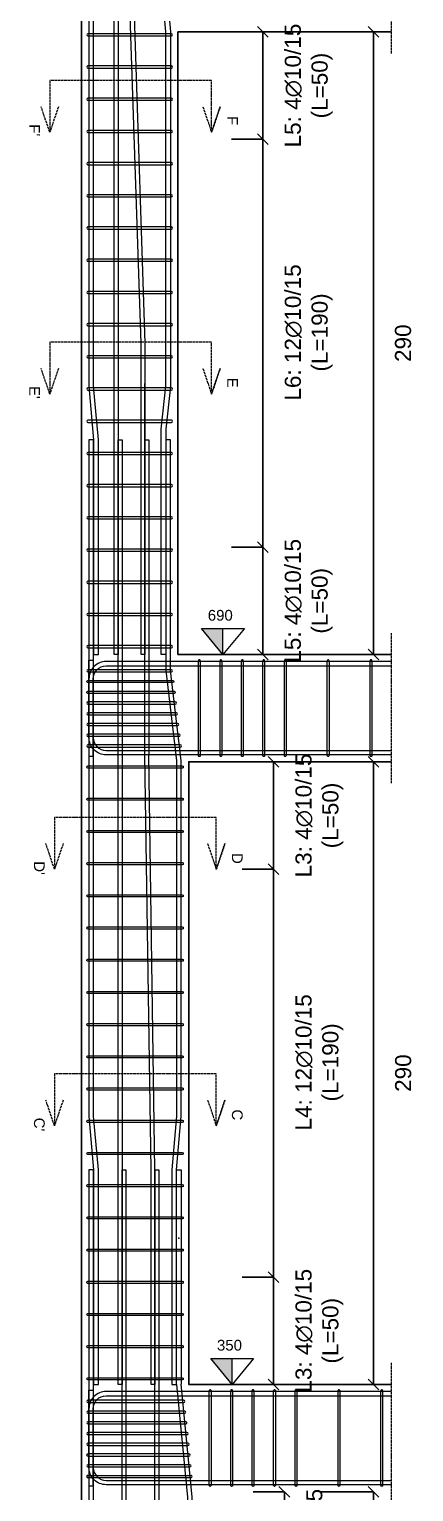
# Model space of a CAD drawing. Header units: millimetres. Extents: x -455371 to 117772, y -78417 to 116564.
# Drawn here: x -442393 to -440600, y 54889 to 61701 of the extents above; entities that cross this region are included whole.
import ezdxf

# ---------------------------------------------------------------- set-up
doc = ezdxf.new("R2010")
doc.units = ezdxf.units.MM
doc.linetypes.add('ACAD_ISO02W100', pattern=[15, 12, -3])
doc.layers.get('0').update_dxf_attribs({"color": 255})
for name, color, linetype, lineweight in [('armature', 5, 'Continuous', 18), ('Cls', 7, 'Continuous', 25), ('quote', 5, 'Continuous', 15), ('Scritte', 7, 'Continuous', 15), ('staffe', 10, 'Continuous', 15), ('tratteggio 1 a 50', 230, 'ACAD_ISO02W100', 15)]:
    doc.layers.add(name, color=color, linetype=linetype, lineweight=lineweight)
doc.layers.add('RETINI', color=253, linetype='Continuous')
doc.styles.get("Standard").update_dxf_attribs({"font": 'arial.ttf'})
doc.dimstyles.new('scala1 a 50', dxfattribs={"dimtxt": 75, "dimasz": 50, "dimexe": 0.18, "dimexo": 250, "dimgap": 100, "dimtad": 2, "dimdec": 0, "dimlfac": 0.1, "dimzin": 0, "dimdsep": 46, "dimtxsty": 'Standard', "dimblk": 'OBLIQUE', "dimcen": -100, "dimadec": 0, "dimazin": 0, "dimtfac": 1, "dimtdec": 0, "dimtofl": 0, "dimtmove": 0, "dimatfit": 3, "dimfxl": 250, "dimfxlon": 1, "dimtolj": 1, "dimtzin": 0, "dimarcsym": 0})

# ---------------------------------------------------------------- blocks, each defined once
blk = doc.blocks.new('*U2559')
at = {"layer": 'staffe'}
blk.add_lwpolyline([(-4, -220.9), (-4, 221.1)], dxfattribs=at)
blk.add_lwpolyline([(4, 221.1), (4, -221.1, -1.019498), (-4, -220.9)], format="xyb", dxfattribs=at)
blk.add_arc((0, 221.1), 4, 0, 182.21267, dxfattribs=at)
blk = doc.blocks.new('*U2560')
at = {"layer": 'armature', "color": 0, "linetype": 'ByBlock', "lineweight": -2, "transparency": 16777216}
for p in [(0, 0), (100, 0), (200, 0), (300, 0), (400, 0)]:
    blk.add_blockref('*U2559', p, dxfattribs=at)
blk = doc.blocks.new('*U2561')
at = {"layer": 'staffe'}
blk.add_lwpolyline([(-4, -220.9), (-4, 221.1)], dxfattribs=at)
blk.add_lwpolyline([(4, 221.1), (4, -221.1, -1.019498), (-4, -220.9)], format="xyb", dxfattribs=at)
blk.add_arc((0, 221.1), 4, 0, 182.21267, dxfattribs=at)
blk = doc.blocks.new('*U2562')
at = {"layer": 'armature', "color": 0, "linetype": 'ByBlock', "lineweight": -2, "transparency": 16777216}
for p in [(0, 0), (200, 0)]:
    blk.add_blockref('*U2561', p, dxfattribs=at)
blk = doc.blocks.new('*U2549')
at = {"layer": 'staffe'}
blk.add_lwpolyline([(-4, -220.9), (-4, 221.1)], dxfattribs=at)
blk.add_lwpolyline([(4, 221.1), (4, -221.1, -1.019498), (-4, -220.9)], format="xyb", dxfattribs=at)
blk.add_arc((0, 221.1), 4, 0, 182.21267, dxfattribs=at)
blk = doc.blocks.new('*U2550')
at = {"layer": 'armature', "color": 0, "linetype": 'ByBlock', "lineweight": -2, "transparency": 16777216}
for p in [(0, 0), (100, 0), (200, 0), (300, 0), (400, 0)]:
    blk.add_blockref('*U2549', p, dxfattribs=at)
blk = doc.blocks.new('*U2551')
at = {"layer": 'staffe'}
blk.add_lwpolyline([(-4, -220.9), (-4, 221.1)], dxfattribs=at)
blk.add_lwpolyline([(4, 221.1), (4, -221.1, -1.019498), (-4, -220.9)], format="xyb", dxfattribs=at)
blk.add_arc((0, 221.1), 4, 0, 182.21267, dxfattribs=at)
blk = doc.blocks.new('*U2552')
at = {"layer": 'armature', "color": 0, "linetype": 'ByBlock', "lineweight": -2, "transparency": 16777216}
for p in [(0, 0), (200, 0)]:
    blk.add_blockref('*U2551', p, dxfattribs=at)
blk = doc.blocks.new('*U2492')
at = {"layer": 'staffe'}
blk.add_lwpolyline([(220, -5), (-220, -5, -1), (-220, 5), (220, 5, -1)], format="xyb", close=True, dxfattribs=at)
blk = doc.blocks.new('*U2493')
at = {"layer": 'armature', "color": 0, "linetype": 'ByBlock', "lineweight": -2, "transparency": 16777216}
for p in [(0, 2850), (0, 2700), (0, 2550), (0, 2400), (0, 2250), (0, 2100), (0, 1950), (0, 1800), (0, 1650), (0, 1500), (0, 1350), (0, 1200), (0, 1050), (0, 900), (0, 750), (0, 600), (0, 450), (0, 300), (0, 150), (0, 0)]:
    blk.add_blockref('*U2492', p, dxfattribs=at)
blk = doc.blocks.new('*U2494')
at = {"layer": 'staffe'}
blk.add_lwpolyline([(195, 5), (-195, 5, 1), (-195, -5), (195, -5, 1)], format="xyb", close=True, dxfattribs=at)
blk = doc.blocks.new('*U2495')
at = {"layer": 'armature', "color": 0, "linetype": 'ByBlock', "lineweight": -2, "transparency": 16777216}
for p in [(0, 2850), (0, 2700), (0, 2550), (0, 2400), (0, 2250), (0, 2100), (0, 1950), (0, 1800), (0, 1650), (0, 1500), (0, 1350), (0, 1200), (0, 1050), (0, 900), (0, 750), (0, 600), (0, 450), (0, 300), (0, 150), (0, 0)]:
    blk.add_blockref('*U2494', p, dxfattribs=at)
blk = doc.blocks.new('_Oblique')
at = {"color": 0, "linetype": 'ByBlock', "lineweight": -2}
blk.add_line((-0.5, -0.5), (0.5, 0.5), dxfattribs=at)
blk = doc.blocks.new('*D2817')
at = {"layer": 'Defpoints', "color": 0, "transparency": 16777216}
for p in [(-441699.5, 61688.5), (-441699.5, 58788.5), (-440788.4, 58788.5)]:
    blk.add_point(p, dxfattribs=at)
at = {"layer": 'quote', "color": 0, "lineweight": -2, "transparency": 16777216}
for p, q in [((-441038.4, 61688.5), (-440788.3, 61688.5)), ((-440788.4, 61688.5), (-440788.4, 58788.5)), ((-441038.4, 58788.5), (-440788.3, 58788.5))]:
    blk.add_line(p, q, dxfattribs=at)
at = {"layer": 'quote', "color": 0, "lineweight": -2, "transparency": 16777216, "xscale": 50, "yscale": 50, "zscale": 50}
for p, rotation in [((-440788.4, 61688.5), 90), ((-440788.4, 58788.5), 270)]:
    blk.add_blockref('_Oblique', p, dxfattribs=dict(at, rotation=rotation))
at = {"layer": 'quote', "color": 0, "transparency": 16777216, "insert": (-440650.1, 60238.5), "char_height": 75, "attachment_point": 5, "rotation": 90}
blk.add_mtext('\\A1;290', dxfattribs=at)
blk = doc.blocks.new('*D2818')
at = {"layer": 'Defpoints', "color": 0, "transparency": 16777216}
for p in [(-441649.5, 58288.5), (-441649.5, 55388.5), (-440787.9, 55388.5)]:
    blk.add_point(p, dxfattribs=at)
at = {"layer": 'quote', "color": 0, "lineweight": -2, "transparency": 16777216}
for p, q in [((-441037.9, 58288.5), (-440787.8, 58288.5)), ((-440787.9, 58288.5), (-440787.9, 55388.5)), ((-441037.9, 55388.5), (-440787.8, 55388.5))]:
    blk.add_line(p, q, dxfattribs=at)
at = {"layer": 'quote', "color": 0, "lineweight": -2, "transparency": 16777216, "xscale": 50, "yscale": 50, "zscale": 50}
for p, rotation in [((-440787.9, 58288.5), 90), ((-440787.9, 55388.5), 270)]:
    blk.add_blockref('_Oblique', p, dxfattribs=dict(at, rotation=rotation))
at = {"layer": 'quote', "color": 0, "transparency": 16777216, "insert": (-440649.6, 56838.5), "char_height": 75, "attachment_point": 5, "rotation": 90}
blk.add_mtext('\\A1;290', dxfattribs=at)
blk = doc.blocks.new('*D2819')
at = {"layer": 'Defpoints', "color": 0, "transparency": 16777216}
for p in [(-441599.5, 54888.5), (-441599.5, 51888.5), (-440788.4, 51888.5)]:
    blk.add_point(p, dxfattribs=at)
at = {"layer": 'quote', "color": 0, "lineweight": -2, "transparency": 16777216}
for p, q in [((-441038.4, 54888.5), (-440788.3, 54888.5)), ((-440788.4, 54888.5), (-440788.4, 51888.5)), ((-441038.4, 51888.5), (-440788.3, 51888.5))]:
    blk.add_line(p, q, dxfattribs=at)
at = {"layer": 'quote', "color": 0, "lineweight": -2, "transparency": 16777216, "xscale": 50, "yscale": 50, "zscale": 50}
for p, rotation in [((-440788.4, 54888.5), 90), ((-440788.4, 51888.5), 270)]:
    blk.add_blockref('_Oblique', p, dxfattribs=dict(at, rotation=rotation))
at = {"layer": 'quote', "color": 0, "transparency": 16777216, "insert": (-440650.1, 53388.5), "char_height": 75, "attachment_point": 5, "rotation": 90}
blk.add_mtext('\\A1;300', dxfattribs=at)
blk = doc.blocks.new('*D2896')
at = {"layer": 'Defpoints', "color": 0, "transparency": 16777216}
for p in [(-441599.5, 54888.5), (-441203.6, 54888.5), (-441599.5, 54338.5)]:
    blk.add_point(p, dxfattribs=at)
at = {"layer": 'quote', "color": 0, "lineweight": -2, "transparency": 16777216}
for p, q in [((-441349.5, 54888.5), (-441203.4, 54888.5)), ((-441203.6, 54338.5), (-441203.6, 54888.5)), ((-441349.5, 54338.5), (-441203.4, 54338.5))]:
    blk.add_line(p, q, dxfattribs=at)
at = {"layer": 'quote', "color": 0, "lineweight": -2, "transparency": 16777216, "xscale": 50, "yscale": 50, "zscale": 50}
for p, rotation in [((-441203.6, 54888.5), 90), ((-441203.6, 54338.5), 270)]:
    blk.add_blockref('_Oblique', p, dxfattribs=dict(at, rotation=rotation))
at = {"layer": 'quote', "color": 0, "transparency": 16777216, "insert": (-440990.5, 54613.5), "char_height": 75, "attachment_point": 5, "rotation": 90}
blk.add_mtext('\\A1;L1: {\\A0;4∅10/15} \\P(L=55)', dxfattribs=at)
blk = doc.blocks.new('*D2897')
at = {"layer": 'Defpoints', "color": 0, "transparency": 16777216}
for p in [(-441649.5, 55888.5), (-441253.6, 55888.5), (-441649.5, 55388.5)]:
    blk.add_point(p, dxfattribs=at)
at = {"layer": 'quote', "color": 0, "lineweight": -2, "transparency": 16777216}
for p, q in [((-441399.5, 55888.5), (-441253.4, 55888.5)), ((-441253.6, 55388.5), (-441253.6, 55888.5)), ((-441399.5, 55388.5), (-441253.4, 55388.5))]:
    blk.add_line(p, q, dxfattribs=at)
at = {"layer": 'quote', "color": 0, "lineweight": -2, "transparency": 16777216, "xscale": 50, "yscale": 50, "zscale": 50}
for p, rotation in [((-441253.6, 55888.5), 90), ((-441253.6, 55388.5), 270)]:
    blk.add_blockref('_Oblique', p, dxfattribs=dict(at, rotation=rotation))
at = {"layer": 'quote', "color": 0, "transparency": 16777216, "insert": (-441040.5, 55638.5), "char_height": 75, "attachment_point": 5, "rotation": 90}
blk.add_mtext('\\A1;L3: {\\A0;4∅10/15} \\P(L=50)', dxfattribs=at)
blk = doc.blocks.new('*D2898')
at = {"layer": 'Defpoints', "color": 0, "transparency": 16777216}
for p in [(-441649.5, 57788.5), (-441253.6, 57788.5), (-441649.5, 55888.5)]:
    blk.add_point(p, dxfattribs=at)
at = {"layer": 'quote', "color": 0, "lineweight": -2, "transparency": 16777216}
for p, q in [((-441399.5, 57788.5), (-441253.4, 57788.5)), ((-441253.6, 55888.5), (-441253.6, 57788.5)), ((-441399.5, 55888.5), (-441253.4, 55888.5))]:
    blk.add_line(p, q, dxfattribs=at)
at = {"layer": 'quote', "color": 0, "lineweight": -2, "transparency": 16777216, "xscale": 50, "yscale": 50, "zscale": 50}
for p, rotation in [((-441253.6, 57788.5), 90), ((-441253.6, 55888.5), 270)]:
    blk.add_blockref('_Oblique', p, dxfattribs=dict(at, rotation=rotation))
at = {"layer": 'quote', "color": 0, "transparency": 16777216, "insert": (-441040.5, 56888.5), "char_height": 75, "attachment_point": 5, "rotation": 90}
blk.add_mtext('\\A1;L4: {\\A0;12∅10/15} \\P(L=190)', dxfattribs=at)
blk = doc.blocks.new('*D2899')
at = {"layer": 'Defpoints', "color": 0, "transparency": 16777216}
for p in [(-441649.5, 58288.5), (-441253.6, 58288.5), (-441649.5, 57788.5)]:
    blk.add_point(p, dxfattribs=at)
at = {"layer": 'quote', "color": 0, "lineweight": -2, "transparency": 16777216}
for p, q in [((-441399.5, 58288.5), (-441253.4, 58288.5)), ((-441253.6, 57788.5), (-441253.6, 58288.5)), ((-441399.5, 57788.5), (-441253.4, 57788.5))]:
    blk.add_line(p, q, dxfattribs=at)
at = {"layer": 'quote', "color": 0, "lineweight": -2, "transparency": 16777216, "xscale": 50, "yscale": 50, "zscale": 50}
for p, rotation in [((-441253.6, 58288.5), 90), ((-441253.6, 57788.5), 270)]:
    blk.add_blockref('_Oblique', p, dxfattribs=dict(at, rotation=rotation))
at = {"layer": 'quote', "color": 0, "transparency": 16777216, "insert": (-441040.5, 58038.5), "char_height": 75, "attachment_point": 5, "rotation": 90}
blk.add_mtext('\\A1;L3: {\\A0;4∅10/15} \\P(L=50)', dxfattribs=at)
blk = doc.blocks.new('*D2900')
at = {"layer": 'Defpoints', "color": 0, "transparency": 16777216}
for p in [(-441699.5, 59288.5), (-441303.6, 59288.5), (-441699.5, 58788.5)]:
    blk.add_point(p, dxfattribs=at)
at = {"layer": 'quote', "color": 0, "lineweight": -2, "transparency": 16777216}
for p, q in [((-441449.5, 59288.5), (-441303.4, 59288.5)), ((-441303.6, 58788.5), (-441303.6, 59288.5)), ((-441449.5, 58788.5), (-441303.4, 58788.5))]:
    blk.add_line(p, q, dxfattribs=at)
at = {"layer": 'quote', "color": 0, "lineweight": -2, "transparency": 16777216, "xscale": 50, "yscale": 50, "zscale": 50}
for p, rotation in [((-441303.6, 59288.5), 90), ((-441303.6, 58788.5), 270)]:
    blk.add_blockref('_Oblique', p, dxfattribs=dict(at, rotation=rotation))
at = {"layer": 'quote', "color": 0, "transparency": 16777216, "insert": (-441090.5, 59038.5), "char_height": 75, "attachment_point": 5, "rotation": 90}
blk.add_mtext('\\A1;L5: {\\A0;4∅10/15} \\P(L=50)', dxfattribs=at)
blk = doc.blocks.new('*D2901')
at = {"layer": 'Defpoints', "color": 0, "transparency": 16777216}
for p in [(-441699.5, 61188.5), (-441303.6, 61188.5), (-441699.5, 59288.5)]:
    blk.add_point(p, dxfattribs=at)
at = {"layer": 'quote', "color": 0, "lineweight": -2, "transparency": 16777216}
for p, q in [((-441449.5, 61188.5), (-441303.4, 61188.5)), ((-441303.6, 59288.5), (-441303.6, 61188.5)), ((-441449.5, 59288.5), (-441303.4, 59288.5))]:
    blk.add_line(p, q, dxfattribs=at)
at = {"layer": 'quote', "color": 0, "lineweight": -2, "transparency": 16777216, "xscale": 50, "yscale": 50, "zscale": 50}
for p, rotation in [((-441303.6, 61188.5), 90), ((-441303.6, 59288.5), 270)]:
    blk.add_blockref('_Oblique', p, dxfattribs=dict(at, rotation=rotation))
at = {"layer": 'quote', "color": 0, "transparency": 16777216, "insert": (-441090.5, 60288.5), "char_height": 75, "attachment_point": 5, "rotation": 90}
blk.add_mtext('\\A1;L6: {\\A0;12∅10/15} \\P(L=190)', dxfattribs=at)
blk = doc.blocks.new('*D2902')
at = {"layer": 'Defpoints', "color": 0, "transparency": 16777216}
for p in [(-441699.5, 61688.5), (-441303.6, 61688.5), (-441699.5, 61188.5)]:
    blk.add_point(p, dxfattribs=at)
at = {"layer": 'quote', "color": 0, "lineweight": -2, "transparency": 16777216}
for p, q in [((-441449.5, 61688.5), (-441303.4, 61688.5)), ((-441303.6, 61188.5), (-441303.6, 61688.5)), ((-441449.5, 61188.5), (-441303.4, 61188.5))]:
    blk.add_line(p, q, dxfattribs=at)
at = {"layer": 'quote', "color": 0, "lineweight": -2, "transparency": 16777216, "xscale": 50, "yscale": 50, "zscale": 50}
for p, rotation in [((-441303.6, 61688.5), 90), ((-441303.6, 61188.5), 270)]:
    blk.add_blockref('_Oblique', p, dxfattribs=dict(at, rotation=rotation))
at = {"layer": 'quote', "color": 0, "transparency": 16777216, "insert": (-441090.5, 61438.5), "char_height": 75, "attachment_point": 5, "rotation": 90}
blk.add_mtext('\\A1;L5: {\\A0;4∅10/15} \\P(L=50)', dxfattribs=at)

msp = doc.modelspace()

# ---------------------------------------------------------------- hatches: boundary and pattern name
at = {"layer": 'RETINI'}
h = msp.add_hatch(color=256, dxfattribs=at)
h.dxf.hatch_style = 1
h.paths.add_polyline_path([(-441589.7, 58909.9), (-441489.7, 58788.5), (-441489.7, 58909.9)])
h = msp.add_hatch(color=256, dxfattribs=at)
h.dxf.hatch_style = 1
h.paths.add_polyline_path([(-441547, 55509.9), (-441447, 55388.5), (-441447, 55509.9)])

# ---------------------------------------------------------------- linework, layer by layer
at = {"layer": 'armature'}
for p, q in [((-442092.5, 60238.5), (-442092.5, 60238.5)), ((-442070.5, 60238.5), (-442070.5, 60238.5))]:
    msp.add_line(p, q, dxfattribs=at)
for points in [[(-442115.5, 63188.5), (-442114.5, 60038.5), (-442092.5, 59788.5), (-442092.5, 58788.5), (-442070.5, 58788.5), (-442070.5, 59788.5), (-442093.5, 60038.5), (-442093.5, 63188.5)], [(-442114.5, 51888.5), (-442092.5, 51888.5), (-442092.5, 56388.5), (-442114.5, 56388.5)]]:
    msp.add_lwpolyline(points, close=True, dxfattribs=at)
for points in [[(-441978.1, 58788.5), (-441996.1, 58788.5), (-441996.1, 63188.5), (-441978.1, 63188.5), (-441978.1, 58788.5)], [(-441853.5, 58788.5), (-441871.5, 58788.5), (-441871.5, 60238.5), (-441920.8, 61717.5), (-441920.8, 63188.5), (-441902.8, 63188.5), (-441902.8, 61717.5), (-441853.5, 60238.5)], [(-441756.5, 58788.5), (-441778.5, 58788.5), (-441778.5, 59838.5), (-441756.5, 60038.5), (-441756.5, 61688.5), (-441806.5, 62238.5), (-441806.5, 63188.5), (-441784.5, 63188.5), (-441784.5, 62238.5), (-441734.5, 61688.5), (-441734.5, 60038.5), (-441756.6, 59838.5), (-441756.5, 58788.5)], [(-441853.6, 60243.5), (-441853.5, 58788.5), (-441853.5, 60050.3), (-441853.5, 59288.5)], [(-441960.1, 55388.5), (-441978.1, 55388.5), (-441978.1, 59788.5), (-441960.1, 59788.5), (-441960.1, 55388.5)], [(-441806.8, 56388.5), (-441806.8, 55388.5), (-441824.8, 55388.5), (-441824.8, 56388.5), (-441853.5, 58317.5), (-441853.5, 59788.5), (-441835.5, 59788.5), (-441835.5, 58317.5)], [(-441806.8, 56388.5), (-441835.5, 58317.5)], [(-441942.1, 51888.5), (-441960.1, 51888.5), (-441960.1, 56388.5), (-441942.1, 56388.5), (-441942.1, 51888.5)], [(-441788.8, 51888.5), (-441806.8, 51888.5), (-441806.8, 56388.5), (-441788.8, 56388.5), (-441788.8, 51888.5)], [(-441706.4, 55387.5), (-441706.4, 56388.5), (-441684.4, 56388.5), (-441684.5, 55389.6)], [(-441706.4, 55387.5), (-441655.5, 54863.5), (-441656.5, 51888.5), (-441634.5, 51888.5), (-441633.5, 54863.5), (-441684.5, 55389.6)]]:
    msp.add_lwpolyline(points, dxfattribs=at)
msp.add_lwpolyline([(-442114.5, 56638.5, 0.060809), (-442114.5, 56638.5), (-442092.5, 56388.5, -0.088483), (-442092.5, 56388.5), (-442092.5, 55388.5), (-442070.5, 55388.5), (-442070.5, 56388.5, 0.088483), (-442070.5, 56388.5), (-442092.5, 56638.5, -0.060809), (-442092.5, 56638.5), (-442092.5, 59788.5), (-442114.5, 59788.5)], format="xyb", close=True, dxfattribs=at)
for points in [[(-441706.4, 56388.5), (-441684.4, 56638.5), (-441684.4, 58285.5, 0.025178), (-441684.8, 58292.6), (-441734, 58713.5, -0.029112), (-441734.5, 58721.6), (-441734.5, 59788.5), (-441756.5, 59788.5), (-441756.4, 58721.6, 0.029058), (-441755.9, 58713.5), (-441706.9, 58293.6, -0.029079), (-441706.4, 58285.4), (-441706.4, 56638.5), (-441728.4, 56388.5), (-441728.4, 55388.5), (-441706.4, 55388.5)], [(-440705.4, 58321.4), (-442034.3, 58321.4, -0.414214), (-442114.3, 58401.4), (-442114.3, 58761.4), (-442094.3, 58761.4), (-442094.3, 58401.4, 0.414214), (-442034.3, 58341.4), (-440705.4, 58341.4)], [(-440705.4, 58755.5), (-442034.3, 58755.5, 0.414214), (-442114.3, 58675.5), (-442114.3, 58315.5), (-442094.3, 58315.5), (-442094.3, 58675.5, -0.414214), (-442034.3, 58735.5), (-440705.4, 58735.5)], [(-440705.4, 54921.4), (-442034.3, 54921.4, -0.414214), (-442114.3, 55001.4), (-442114.3, 55361.4), (-442094.3, 55361.4), (-442094.3, 55001.4, 0.414214), (-442034.3, 54941.4), (-440705.4, 54941.4)], [(-440705.4, 55355.5), (-442034.3, 55355.5, 0.414214), (-442114.3, 55275.5), (-442114.3, 54915.5), (-442094.3, 54915.5), (-442094.3, 55275.5, -0.414214), (-442034.3, 55335.5), (-440705.4, 55335.5)]]:
    msp.add_lwpolyline(points, format="xyb", dxfattribs=at)
for centre in [(-441723.6, 58667.5), (-441717.8, 58617.5), (-441711.9, 58567.5), (-441706.1, 58517.5), (-441700.2, 58467.5), (-441694.4, 58417.5), (-441688.5, 58367.5)]:
    msp.add_arc(centre, 5, 180, 193.34015, dxfattribs=at)
msp.add_point((-441695.5, 56069.7), dxfattribs=at)
at = {"layer": 'Cls'}
for points in [[(-440705.4, 65588.5), (-441749.5, 65588.5), (-442149.5, 65588.5), (-442149.5, 56922.5), (-442149.5, 54888.5), (-442149.5, 54888.5), (-442149.5, 54888.5), (-442149.5, 51888.5), (-442149.5, 51888.5)], [(-440705.4, 58788.5), (-441699.5, 58788.5), (-441699.5, 61688.5), (-440705.4, 61688.5)], [(-441569.5, 55388.5), (-441649.5, 55388.5), (-441649.5, 56922.5), (-441649.5, 58288.5), (-440705.4, 58288.5)], [(-441649.5, 55407.7), (-441649.5, 55411.7)], [(-440705.4, 55388.5), (-441649.5, 55388.5)]]:
    msp.add_lwpolyline(points, dxfattribs=at)
at = {"layer": 'quote'}
for points in [[(-441489.7, 58788.5), (-441589.7, 58909.9), (-441389.7, 58909.9), (-441489.7, 58788.5)], [(-441489.7, 58788.5), (-441489.7, 58909.9)], [(-441447, 55388.5), (-441547, 55509.9), (-441347, 55509.9), (-441447, 55388.5)], [(-441447, 55388.5), (-441447, 55509.9)]]:
    msp.add_lwpolyline(points, dxfattribs=at)
at = {"layer": 'staffe'}
for points in [[(-442119.5, 58707.3), (-441729.4, 58707.3, 1), (-441729.4, 58717.3), (-442119.5, 58717.3, 1)], [(-441723.6, 58657.3), (-442119.5, 58657.3, -1), (-442119.5, 58667.3), (-442119.5, 58667.3), (-441723.6, 58667.3, -1)], [(-441717.8, 58607.3), (-442119.5, 58607.3, -1), (-442119.5, 58617.3), (-441717.8, 58617.3, -1)], [(-441711.9, 58567.3), (-442119.5, 58567.3, 1), (-442119.5, 58557.3), (-441711.9, 58557.3, 1)], [(-441706.1, 58517.3), (-442119.5, 58517.3, 1), (-442119.5, 58507.3), (-441706.1, 58507.3, 1)], [(-441700.2, 58467.3), (-442119.5, 58467.3, 1), (-442119.5, 58457.3), (-441700.2, 58457.3, 1)], [(-441694.4, 58417.3), (-442119.5, 58417.3, 1), (-442119.5, 58407.3), (-441694.4, 58407.3, 1)], [(-441688.5, 58367.3), (-442119.5, 58367.3, 1), (-442119.5, 58357.3), (-441688.5, 58357.3, 1)], [(-441672, 55314.5), (-442119.5, 55314.5, 1), (-442119.5, 55304.5), (-441672, 55304.5, 1)], [(-441667.2, 55264.5), (-442119.5, 55264.5, 1), (-442119.5, 55254.5), (-441667.2, 55254.5, 1)], [(-441662.4, 55214.5), (-442119.5, 55214.5, 1), (-442119.5, 55204.5), (-441662.4, 55204.5, 1)], [(-441657.7, 55164.5), (-442119.5, 55164.5, 1), (-442119.5, 55154.5), (-441657.7, 55154.5, 1)], [(-441652.9, 55114.5), (-442119.5, 55114.5, 1), (-442119.5, 55104.5), (-441652.9, 55104.5, 1)], [(-441643.4, 55014.5), (-442119.5, 55014.5, 1), (-442119.5, 55004.5), (-441643.4, 55004.5, 1)]]:
    msp.add_lwpolyline(points, format="xyb", close=True, dxfattribs=at)
for points in [[(-442119.5, 55054.5), (-441648.1, 55054.5, 1), (-441648.1, 55064.5), (-442119.5, 55064.5)], [(-442119.5, 54964.5, 1.000047), (-442119.5, 54954.5), (-441638.6, 54954.5, 1.04864), (-441639.1, 54964.5)]]:
    msp.add_lwpolyline(points, format="xyb", dxfattribs=at)
msp.add_lwpolyline([(-442119.5, 54964.5), (-441638.1, 54964.5)], dxfattribs=at)
msp.add_circle((-442119.5, 55059.5), 5, dxfattribs=at)
at = {"layer": 'tratteggio 1 a 50'}
for points in [[(-440705.4, 62288.5), (-440705.4, 61588.5)], [(-441583.4, 61340.2), (-441583.4, 61340.2), (-441543, 61220.7), (-441543, 61462.5), (-442297, 61462.5), (-442297, 61220.7)], [(-442256.6, 61340.2), (-442256.6, 61340.2), (-442297, 61220.7), (-442337.4, 61340.2), (-442337.4, 61340.2)], [(-441583.4, 60121.2), (-441583.4, 60121.2), (-441543, 60001.7), (-441543, 60243.5), (-442297, 60243.5), (-442297, 60001.7)], [(-442256.6, 60121.2), (-442256.6, 60121.2), (-442297, 60001.7), (-442337.4, 60121.2), (-442337.4, 60121.2)], [(-440705.4, 58888.5), (-440705.4, 58188.5)], [(-441561.3, 57907.4), (-441561.3, 57907.4), (-441520.9, 57787.9), (-441520.9, 58029.7), (-442274.9, 58029.7), (-442274.9, 57787.9)], [(-442234.5, 57907.4), (-442234.5, 57907.4), (-442274.9, 57787.9), (-442315.2, 57907.4), (-442315.2, 57907.4)], [(-441561.3, 56713), (-441561.3, 56713), (-441520.9, 56593.4), (-441520.9, 56835.3), (-442274.9, 56835.3), (-442274.9, 56593.4)], [(-442234.5, 56713), (-442234.5, 56713), (-442274.9, 56593.4), (-442315.2, 56713), (-442315.2, 56713)], [(-440705.4, 55488.5), (-440705.4, 54788.5)]]:
    msp.add_lwpolyline(points, dxfattribs=at)
for points in [[(-441543, 61220.7), (-441502.7, 61340.2), (-441502.7, 61340.2), (-441502.7, 61340.2)], [(-441543, 61220.7), (-441502.7, 61340.2), (-441502.7, 61340.2), (-441502.7, 61340.2)], [(-441543, 60001.7), (-441502.7, 60121.2), (-441502.7, 60121.2), (-441502.7, 60121.2)], [(-441543, 60001.7), (-441502.7, 60121.2), (-441502.7, 60121.2), (-441502.7, 60121.2)], [(-441520.9, 57787.9), (-441480.5, 57907.4), (-441480.5, 57907.4), (-441480.5, 57907.4)], [(-441520.9, 56593.4), (-441480.5, 56713), (-441480.5, 56713), (-441480.5, 56713)]]:
    msp.add_lwpolyline(points, close=True, dxfattribs=at)

# ---------------------------------------------------------------- block references
at = {"layer": 'armature'}
for name, p in [('*U2495', (-441924.5, 58824.8)), ('*U2560', (-441599.5, 58538.4)), ('*U2562', (-440999.5, 58538.4)), ('*U2493', (-441899.5, 55414.2)), ('*U2550', (-441549.5, 55138.4)), ('*U2552', (-440949.5, 55138.4))]:
    msp.add_blockref(name, p, dxfattribs=at)

# ---------------------------------------------------------------- texts
at = {"layer": 'Scritte', "char_height": 50, "attachment_point": 1, "rotation": 270}
for s, insert in [("F'", (-442342.7, 61258.3)), ('F', (-441420, 61296.8)), ("E'", (-442342.7, 60039.3)), ('E', (-441420, 60077.8)), ('D', (-441397.9, 57864)), ("D'", (-442320.6, 57825.5)), ("C'", (-442320.6, 56631)), ('C', (-441397.9, 56669.5))]:
    msp.add_mtext_dynamic_manual_height_columns(s, width=371.945, gutter_width=12.5, heights=[0], dxfattribs=dict(at, insert=insert))
at = {"layer": 'Scritte', "char_height": 50, "attachment_point": 1}
for s, insert in [('690', (-441560.5, 58996.1)), ('350', (-441517.7, 55596.1))]:
    msp.add_mtext_dynamic_manual_height_columns(s, width=147.198, gutter_width=12.5, heights=[0], dxfattribs=dict(at, insert=insert))

# ---------------------------------------------------------------- dimensions: what is measured, and where the dimension line sits
at = {"layer": 'quote'}
for base, p1, p2, text, picture, middle in [((-441303.6, 61688.5), (-441699.5, 61188.5), (-441699.5, 61688.5), 'L5: {\\A0;4∅10/15} \\P(L=<>)', '*D2902', (-441303.6, 61438.5)), ((-441303.6, 61188.5), (-441699.5, 59288.5), (-441699.5, 61188.5), 'L6: {\\A0;12∅10/15} \\P(L=<>)', '*D2901', (-441303.6, 60288.5)), ((-441303.6, 59288.5), (-441699.5, 58788.5), (-441699.5, 59288.5), 'L5: {\\A0;4∅10/15} \\P(L=<>)', '*D2900', (-441303.6, 59038.5)), ((-441253.6, 58288.5), (-441649.5, 57788.5), (-441649.5, 58288.5), 'L3: {\\A0;4∅10/15} \\P(L=<>)', '*D2899', (-441253.6, 58038.5)), ((-441253.6, 57788.5), (-441649.5, 55888.5), (-441649.5, 57788.5), 'L4: {\\A0;12∅10/15} \\P(L=<>)', '*D2898', (-441253.6, 56888.5)), ((-441253.6, 55888.5), (-441649.5, 55388.5), (-441649.5, 55888.5), 'L3: {\\A0;4∅10/15} \\P(L=<>)', '*D2897', (-441253.6, 55638.5)), ((-441203.6, 54888.5), (-441599.5, 54338.5), (-441599.5, 54888.5), 'L1: {\\A0;4∅10/15} \\P(L=<>)', '*D2896', (-441203.6, 54613.5))]:
    dim = msp.add_linear_dim(base=base, p1=p1, p2=p2, angle=90, text=text, dimstyle='scala1 a 50', dxfattribs=at)
    dim.commit()
    dim.dimension.update_dxf_attribs({"geometry": picture, "text_midpoint": middle, "dimtype": 161})
for base, p1, p2, picture, middle in [((-440788.4, 58788.5), (-441699.5, 61688.5), (-441699.5, 58788.5), '*D2817', (-440650.1, 60238.5)), ((-440787.9, 55388.5), (-441649.5, 58288.5), (-441649.5, 55388.5), '*D2818', (-440649.6, 56838.5)), ((-440788.4, 51888.5), (-441599.5, 54888.5), (-441599.5, 51888.5), '*D2819', (-440650.1, 53388.5))]:
    dim = msp.add_linear_dim(base=base, p1=p1, p2=p2, angle=90, dimstyle='scala1 a 50', dxfattribs=at)
    dim.commit()
    dim.dimension.update_dxf_attribs({"geometry": picture, "text_midpoint": middle})

doc.saveas('drawing.dxf')
